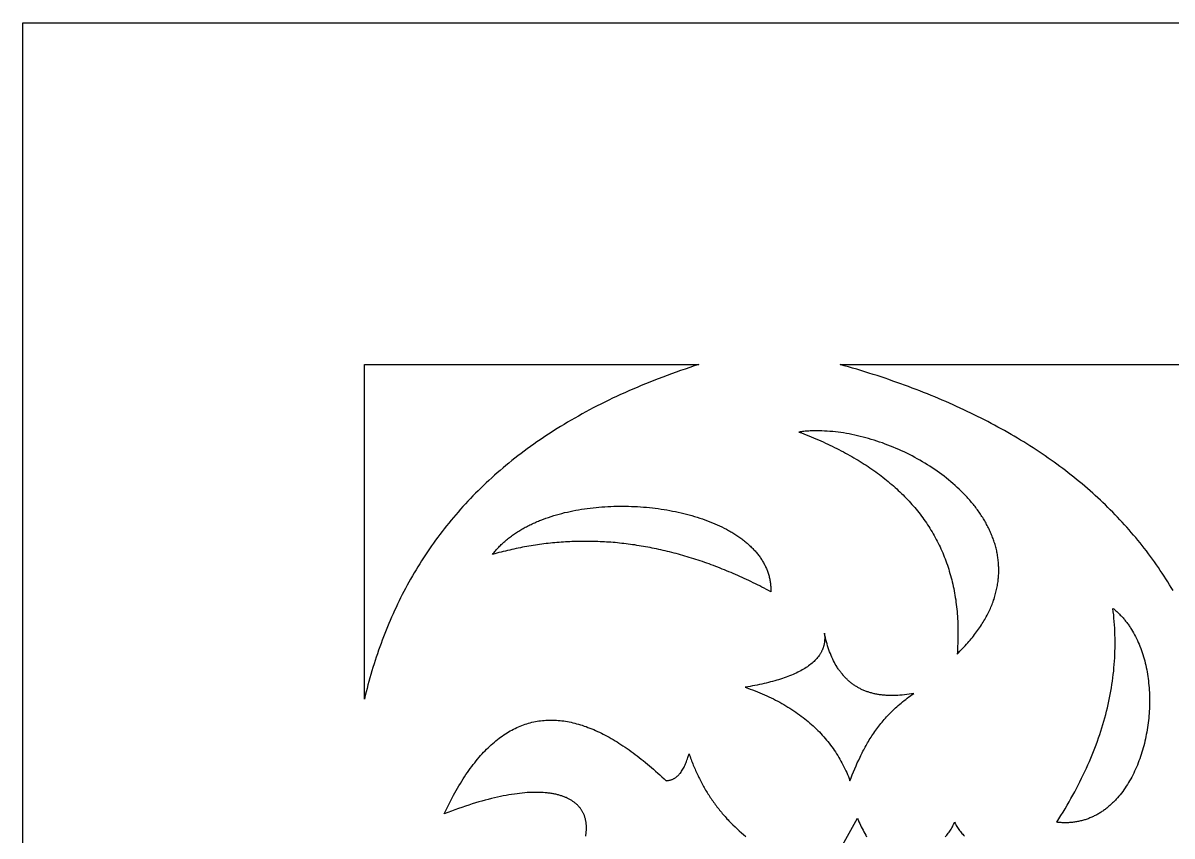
# Model space of a CAD drawing. Extents: x -4113 to -3113, y 1469 to 2469.
# Drawn here: x -4113 to -3911.1, y 2326.2 to 2469.1 of the extents above; entities that cross this region are included whole.
import ezdxf

# ---------------------------------------------------------------- set-up
doc = ezdxf.new("R2010")
doc.units = 0
doc.layers.add('PLAN_1', color=18, linetype='CONTINUOUS')

msp = doc.modelspace()

# ---------------------------------------------------------------- linework, layer by layer
at = {"layer": 'PLAN_1'}
for points in [[(-4113.04, 2469.07), (-3113.04, 2469.07), (-3113.04, 1469.07), (-4113.04, 1469.07)], [(-4053.04, 2409.07), (-3994.25, 2409.07), (-3995.07, 2408.81), (-3995.88, 2408.54), (-3996.69, 2408.27), (-3997.48, 2407.99), (-3998.28, 2407.71), (-3999.06, 2407.43), (-3999.84, 2407.15), (-4000.62, 2406.86), (-4001.39, 2406.57), (-4002.15, 2406.27), (-4002.9, 2405.97), (-4003.65, 2405.67), (-4004.39, 2405.36), (-4005.13, 2405.05), (-4005.86, 2404.74), (-4006.58, 2404.43), (-4007.3, 2404.11), (-4008.01, 2403.78), (-4008.72, 2403.46), (-4009.42, 2403.13), (-4010.11, 2402.8), (-4010.8, 2402.46), (-4011.48, 2402.12), (-4012.15, 2401.78), (-4012.82, 2401.43), (-4013.48, 2401.08), (-4014.14, 2400.73), (-4014.79, 2400.38), (-4015.44, 2400.02), (-4016.08, 2399.66), (-4016.71, 2399.29), (-4017.34, 2398.92), (-4017.96, 2398.55), (-4018.57, 2398.18), (-4019.18, 2397.8), (-4019.79, 2397.42), (-4020.38, 2397.03), (-4020.98, 2396.65), (-4021.56, 2396.26), (-4022.14, 2395.86), (-4022.72, 2395.47), (-4023.29, 2395.07), (-4023.85, 2394.66), (-4024.41, 2394.26), (-4024.96, 2393.85), (-4025.51, 2393.44), (-4026.05, 2393.02), (-4026.58, 2392.61), (-4027.11, 2392.18), (-4027.64, 2391.76), (-4028.16, 2391.33), (-4028.67, 2390.9), (-4029.18, 2390.47), (-4029.68, 2390.04), (-4030.18, 2389.6), (-4030.67, 2389.15), (-4031.16, 2388.71), (-4031.64, 2388.26), (-4032.11, 2387.81), (-4032.58, 2387.36), (-4033.05, 2386.9), (-4033.51, 2386.44), (-4033.96, 2385.98), (-4034.41, 2385.52), (-4034.85, 2385.05), (-4035.29, 2384.58), (-4035.72, 2384.1), (-4036.15, 2383.63), (-4036.57, 2383.15), (-4036.99, 2382.67), (-4037.4, 2382.18), (-4037.81, 2381.7), (-4038.21, 2381.21), (-4038.61, 2380.71), (-4039, 2380.22), (-4039.39, 2379.72), (-4039.77, 2379.22), (-4040.15, 2378.71), (-4040.52, 2378.21), (-4040.89, 2377.7), (-4041.25, 2377.19), (-4041.61, 2376.67), (-4041.96, 2376.15), (-4042.31, 2375.63), (-4042.65, 2375.11), (-4042.99, 2374.59), (-4043.32, 2374.06), (-4043.65, 2373.53), (-4043.97, 2373), (-4044.29, 2372.46), (-4044.6, 2371.92), (-4044.91, 2371.38), (-4045.22, 2370.84), (-4045.51, 2370.29), (-4045.81, 2369.74), (-4046.1, 2369.19), (-4046.39, 2368.64), (-4046.67, 2368.08), (-4046.94, 2367.53), (-4047.21, 2366.97), (-4047.48, 2366.4), (-4047.74, 2365.84), (-4048, 2365.27), (-4048.25, 2364.7), (-4048.5, 2364.12), (-4048.75, 2363.55), (-4048.99, 2362.97), (-4049.22, 2362.39), (-4049.46, 2361.81), (-4049.68, 2361.22), (-4049.9, 2360.64), (-4050.12, 2360.05), (-4050.34, 2359.45), (-4050.55, 2358.86), (-4050.75, 2358.26), (-4050.95, 2357.66), (-4051.15, 2357.06), (-4051.34, 2356.46), (-4051.53, 2355.85), (-4051.71, 2355.24), (-4051.89, 2354.63), (-4052.07, 2354.02), (-4052.24, 2353.4), (-4052.41, 2352.79), (-4052.57, 2352.17), (-4052.73, 2351.55), (-4052.89, 2350.92), (-4053.04, 2350.3)], [(-3948.87, 2358.2), (-3948.63, 2358.44), (-3948.38, 2358.69), (-3948.14, 2358.93), (-3947.91, 2359.18), (-3947.68, 2359.42), (-3947.45, 2359.66), (-3947.23, 2359.91), (-3947.01, 2360.15), (-3946.8, 2360.4), (-3946.59, 2360.64), (-3946.39, 2360.88), (-3946.19, 2361.13), (-3946, 2361.37), (-3945.81, 2361.62), (-3945.63, 2361.86), (-3945.45, 2362.1), (-3945.27, 2362.34), (-3945.1, 2362.59), (-3944.93, 2362.83), (-3944.77, 2363.07), (-3944.61, 2363.32), (-3944.46, 2363.56), (-3944.31, 2363.8), (-3944.16, 2364.04), (-3944.02, 2364.28), (-3943.88, 2364.52), (-3943.75, 2364.76), (-3943.62, 2365.01), (-3943.5, 2365.25), (-3943.38, 2365.49), (-3943.26, 2365.73), (-3943.15, 2365.97), (-3943.04, 2366.21), (-3942.94, 2366.45), (-3942.84, 2366.68), (-3942.74, 2366.92), (-3942.65, 2367.16), (-3942.56, 2367.4), (-3942.48, 2367.64), (-3942.39, 2367.87), (-3942.32, 2368.11), (-3942.25, 2368.35), (-3942.18, 2368.58), (-3942.11, 2368.82), (-3942.05, 2369.05), (-3941.99, 2369.29), (-3941.94, 2369.52), (-3941.89, 2369.76), (-3941.84, 2369.99), (-3941.8, 2370.23), (-3941.76, 2370.46), (-3941.72, 2370.69), (-3941.69, 2370.92), (-3941.66, 2371.16), (-3941.64, 2371.39), (-3941.62, 2371.62), (-3941.6, 2371.85), (-3941.58, 2372.08), (-3941.57, 2372.31), (-3941.56, 2372.54), (-3941.56, 2372.76), (-3941.56, 2372.99), (-3941.56, 2373.22), (-3941.57, 2373.45), (-3941.58, 2373.67), (-3941.59, 2373.9), (-3941.6, 2374.12), (-3941.62, 2374.35), (-3941.64, 2374.57), (-3941.67, 2374.79), (-3941.7, 2375.02), (-3941.73, 2375.24), (-3941.76, 2375.46), (-3941.8, 2375.68), (-3941.84, 2375.9), (-3941.89, 2376.12), (-3941.93, 2376.34), (-3941.98, 2376.56), (-3942.04, 2376.78), (-3942.09, 2376.99), (-3942.15, 2377.21), (-3942.21, 2377.43), (-3942.28, 2377.64), (-3942.35, 2377.85), (-3942.42, 2378.07), (-3942.49, 2378.28), (-3942.57, 2378.49), (-3942.64, 2378.7), (-3942.73, 2378.92), (-3942.81, 2379.12), (-3942.9, 2379.33), (-3942.99, 2379.54), (-3943.08, 2379.75), (-3943.17, 2379.96), (-3943.27, 2380.16), (-3943.37, 2380.37), (-3943.47, 2380.57), (-3943.58, 2380.78), (-3943.69, 2380.98), (-3943.8, 2381.18), (-3943.91, 2381.38), (-3944.02, 2381.58), (-3944.14, 2381.78), (-3944.26, 2381.98), (-3944.38, 2382.18), (-3944.51, 2382.37), (-3944.64, 2382.57), (-3944.77, 2382.77), (-3944.9, 2382.96), (-3945.03, 2383.15), (-3945.17, 2383.34), (-3945.31, 2383.54), (-3945.45, 2383.73), (-3945.59, 2383.92), (-3945.73, 2384.1), (-3945.88, 2384.29), (-3946.03, 2384.48), (-3946.18, 2384.66), (-3946.34, 2384.85), (-3946.49, 2385.03), (-3946.65, 2385.21), (-3946.81, 2385.4), (-3946.97, 2385.58), (-3947.13, 2385.76), (-3947.3, 2385.94), (-3947.46, 2386.11), (-3947.63, 2386.29), (-3947.8, 2386.46), (-3947.98, 2386.64), (-3948.15, 2386.81), (-3948.33, 2386.98), (-3948.51, 2387.15), (-3948.87, 2387.49), (-3949.23, 2387.83), (-3949.61, 2388.16), (-3949.99, 2388.48), (-3950.38, 2388.8), (-3950.77, 2389.12), (-3951.17, 2389.43), (-3951.57, 2389.74), (-3951.98, 2390.04), (-3952.4, 2390.33), (-3952.82, 2390.62), (-3953.24, 2390.91), (-3953.68, 2391.19), (-3954.11, 2391.47), (-3954.55, 2391.74), (-3954.99, 2392), (-3955.44, 2392.26), (-3955.89, 2392.51), (-3956.34, 2392.76), (-3956.8, 2393), (-3957.26, 2393.24), (-3957.73, 2393.47), (-3958.19, 2393.7), (-3958.66, 2393.92), (-3959.14, 2394.13), (-3959.61, 2394.34), (-3960.09, 2394.54), (-3960.57, 2394.73), (-3961.05, 2394.92), (-3961.53, 2395.1), (-3962.01, 2395.28), (-3962.5, 2395.45), (-3962.98, 2395.61), (-3963.47, 2395.77), (-3963.96, 2395.92), (-3964.45, 2396.06), (-3964.93, 2396.2), (-3965.42, 2396.33), (-3965.91, 2396.45), (-3966.4, 2396.56), (-3966.88, 2396.67), (-3967.37, 2396.77), (-3967.86, 2396.87), (-3968.34, 2396.96), (-3968.83, 2397.04), (-3969.31, 2397.11), (-3969.79, 2397.17), (-3970.27, 2397.23), (-3970.74, 2397.28), (-3971.22, 2397.32), (-3971.69, 2397.36), (-3972.16, 2397.38), (-3972.63, 2397.4), (-3973.09, 2397.41), (-3973.56, 2397.42), (-3973.79, 2397.42), (-3974.01, 2397.41), (-3974.24, 2397.41), (-3974.47, 2397.4), (-3974.7, 2397.39), (-3974.92, 2397.38), (-3975.15, 2397.36), (-3975.37, 2397.35), (-3975.59, 2397.33), (-3975.81, 2397.31), (-3976.03, 2397.29), (-3976.25, 2397.27), (-3976.47, 2397.24), (-3976.69, 2397.21), (-3976.25, 2397.04), (-3975.81, 2396.88), (-3975.38, 2396.71), (-3974.95, 2396.53), (-3974.52, 2396.36), (-3974.1, 2396.18), (-3973.68, 2396), (-3973.26, 2395.82), (-3972.84, 2395.64), (-3972.43, 2395.46), (-3972.02, 2395.27), (-3971.62, 2395.08), (-3971.22, 2394.89), (-3970.82, 2394.7), (-3970.42, 2394.51), (-3970.03, 2394.31), (-3969.64, 2394.12), (-3969.25, 2393.92), (-3968.87, 2393.71), (-3968.49, 2393.51), (-3968.12, 2393.3), (-3967.74, 2393.1), (-3967.37, 2392.89), (-3967.01, 2392.67), (-3966.64, 2392.46), (-3966.28, 2392.24), (-3965.93, 2392.03), (-3965.57, 2391.81), (-3965.22, 2391.58), (-3964.88, 2391.36), (-3964.53, 2391.13), (-3964.19, 2390.91), (-3963.86, 2390.67), (-3963.52, 2390.44), (-3963.19, 2390.21), (-3962.87, 2389.97), (-3962.54, 2389.73), (-3962.22, 2389.49), (-3961.91, 2389.25), (-3961.6, 2389), (-3961.29, 2388.75), (-3960.98, 2388.5), (-3960.68, 2388.25), (-3960.38, 2388), (-3960.08, 2387.74), (-3959.79, 2387.48), (-3959.5, 2387.22), (-3959.22, 2386.96), (-3958.94, 2386.69), (-3958.66, 2386.43), (-3958.39, 2386.16), (-3958.12, 2385.89), (-3957.85, 2385.61), (-3957.59, 2385.34), (-3957.33, 2385.06), (-3957.07, 2384.78), (-3956.82, 2384.49), (-3956.57, 2384.21), (-3956.32, 2383.92), (-3956.08, 2383.63), (-3955.85, 2383.34), (-3955.61, 2383.04), (-3955.38, 2382.75), (-3955.15, 2382.45), (-3954.93, 2382.15), (-3954.71, 2381.84), (-3954.5, 2381.54), (-3954.29, 2381.23), (-3954.08, 2380.92), (-3953.87, 2380.61), (-3953.67, 2380.29), (-3953.48, 2379.97), (-3953.28, 2379.65), (-3953.09, 2379.33), (-3952.91, 2379.01), (-3952.73, 2378.68), (-3952.55, 2378.35), (-3952.38, 2378.02), (-3952.21, 2377.68), (-3952.04, 2377.35), (-3951.88, 2377.01), (-3951.72, 2376.66), (-3951.57, 2376.32), (-3951.42, 2375.97), (-3951.27, 2375.62), (-3951.13, 2375.27), (-3950.99, 2374.92), (-3950.86, 2374.56), (-3950.73, 2374.2), (-3950.6, 2373.84), (-3950.48, 2373.48), (-3950.36, 2373.11), (-3950.25, 2372.74), (-3950.14, 2372.37), (-3950.03, 2372), (-3949.93, 2371.62), (-3949.83, 2371.24), (-3949.74, 2370.86), (-3949.65, 2370.48), (-3949.56, 2370.09), (-3949.48, 2369.7), (-3949.4, 2369.31), (-3949.33, 2368.91), (-3949.26, 2368.52), (-3949.2, 2368.12), (-3949.13, 2367.72), (-3949.08, 2367.31), (-3949.03, 2366.9), (-3948.98, 2366.49), (-3948.93, 2366.08), (-3948.89, 2365.67), (-3948.86, 2365.25), (-3948.83, 2364.83), (-3948.8, 2364.4), (-3948.78, 2363.98), (-3948.76, 2363.55), (-3948.74, 2363.12), (-3948.73, 2362.68), (-3948.73, 2362.25), (-3948.73, 2361.81), (-3948.73, 2361.37), (-3948.74, 2360.92), (-3948.75, 2360.48), (-3948.77, 2360.03), (-3948.79, 2359.57), (-3948.81, 2359.12), (-3948.84, 2358.66)], [(-4030.52, 2375.71), (-4030.39, 2375.87), (-4030.26, 2376.04), (-4030.13, 2376.2), (-4030, 2376.36), (-4029.86, 2376.51), (-4029.73, 2376.67), (-4029.59, 2376.82), (-4029.44, 2376.98), (-4029.3, 2377.13), (-4029.15, 2377.28), (-4029, 2377.42), (-4028.85, 2377.57), (-4028.69, 2377.71), (-4028.53, 2377.86), (-4028.38, 2378), (-4028.21, 2378.14), (-4028.05, 2378.27), (-4027.88, 2378.41), (-4027.72, 2378.55), (-4027.55, 2378.68), (-4027.37, 2378.81), (-4027.2, 2378.94), (-4027.02, 2379.07), (-4026.85, 2379.19), (-4026.67, 2379.32), (-4026.48, 2379.44), (-4026.3, 2379.56), (-4026.11, 2379.68), (-4025.93, 2379.8), (-4025.74, 2379.91), (-4025.54, 2380.03), (-4025.35, 2380.14), (-4025.15, 2380.25), (-4024.96, 2380.36), (-4024.76, 2380.47), (-4024.56, 2380.58), (-4024.36, 2380.68), (-4024.15, 2380.79), (-4023.95, 2380.89), (-4023.74, 2380.99), (-4023.53, 2381.09), (-4023.32, 2381.18), (-4023.11, 2381.28), (-4022.89, 2381.37), (-4022.68, 2381.47), (-4022.46, 2381.56), (-4022.24, 2381.64), (-4022.02, 2381.73), (-4021.58, 2381.9), (-4021.13, 2382.07), (-4020.68, 2382.22), (-4020.22, 2382.38), (-4019.76, 2382.52), (-4019.29, 2382.66), (-4018.81, 2382.79), (-4018.34, 2382.92), (-4017.85, 2383.04), (-4017.37, 2383.15), (-4016.88, 2383.26), (-4016.39, 2383.36), (-4015.89, 2383.46), (-4015.39, 2383.55), (-4014.89, 2383.63), (-4014.38, 2383.71), (-4013.87, 2383.78), (-4013.36, 2383.85), (-4012.85, 2383.91), (-4012.34, 2383.96), (-4011.82, 2384.01), (-4011.3, 2384.05), (-4010.78, 2384.09), (-4010.26, 2384.12), (-4009.74, 2384.14), (-4009.22, 2384.16), (-4008.7, 2384.17), (-4008.17, 2384.18), (-4007.65, 2384.18), (-4007.12, 2384.18), (-4006.6, 2384.17), (-4006.08, 2384.15), (-4005.55, 2384.13), (-4005.03, 2384.1), (-4004.51, 2384.07), (-4003.99, 2384.03), (-4003.47, 2383.98), (-4002.95, 2383.93), (-4002.43, 2383.88), (-4001.92, 2383.82), (-4001.41, 2383.75), (-4000.9, 2383.68), (-4000.39, 2383.6), (-3999.88, 2383.52), (-3999.38, 2383.43), (-3998.88, 2383.33), (-3998.39, 2383.23), (-3997.89, 2383.13), (-3997.4, 2383.02), (-3996.92, 2382.9), (-3996.44, 2382.78), (-3995.96, 2382.65), (-3995.49, 2382.52), (-3995.02, 2382.38), (-3994.56, 2382.24), (-3994.1, 2382.09), (-3993.64, 2381.94), (-3993.19, 2381.78), (-3992.75, 2381.62), (-3992.31, 2381.45), (-3991.88, 2381.27), (-3991.46, 2381.09), (-3991.04, 2380.91), (-3990.63, 2380.72), (-3990.22, 2380.53), (-3989.82, 2380.33), (-3989.43, 2380.12), (-3989.04, 2379.91), (-3988.85, 2379.8), (-3988.67, 2379.7), (-3988.48, 2379.59), (-3988.3, 2379.48), (-3988.11, 2379.36), (-3987.93, 2379.25), (-3987.76, 2379.14), (-3987.58, 2379.02), (-3987.41, 2378.9), (-3987.23, 2378.79), (-3987.06, 2378.67), (-3986.9, 2378.55), (-3986.73, 2378.42), (-3986.57, 2378.3), (-3986.41, 2378.18), (-3986.25, 2378.05), (-3986.09, 2377.92), (-3985.94, 2377.8), (-3985.78, 2377.67), (-3985.63, 2377.54), (-3985.49, 2377.41), (-3985.34, 2377.27), (-3985.2, 2377.14), (-3985.06, 2377), (-3984.92, 2376.87), (-3984.78, 2376.73), (-3984.65, 2376.59), (-3984.52, 2376.45), (-3984.39, 2376.31), (-3984.27, 2376.17), (-3984.14, 2376.02), (-3984.02, 2375.88), (-3983.91, 2375.73), (-3983.79, 2375.59), (-3983.68, 2375.44), (-3983.57, 2375.29), (-3983.46, 2375.14), (-3983.36, 2374.99), (-3983.26, 2374.83), (-3983.16, 2374.68), (-3983.06, 2374.52), (-3982.97, 2374.37), (-3982.88, 2374.21), (-3982.79, 2374.05), (-3982.71, 2373.89), (-3982.63, 2373.73), (-3982.55, 2373.57), (-3982.47, 2373.4), (-3982.4, 2373.24), (-3982.33, 2373.07), (-3982.26, 2372.91), (-3982.2, 2372.74), (-3982.14, 2372.57), (-3982.08, 2372.4), (-3982.03, 2372.23), (-3981.98, 2372.06), (-3981.93, 2371.88), (-3981.89, 2371.71), (-3981.85, 2371.53), (-3981.81, 2371.36), (-3981.78, 2371.18), (-3981.74, 2371), (-3981.72, 2370.82), (-3981.69, 2370.64), (-3981.67, 2370.45), (-3981.65, 2370.27), (-3981.64, 2370.09), (-3981.63, 2369.9), (-3981.62, 2369.71), (-3981.62, 2369.52), (-3981.62, 2369.34), (-3981.62, 2369.14), (-3982.01, 2369.35), (-3982.4, 2369.56), (-3982.79, 2369.76), (-3983.18, 2369.96), (-3983.57, 2370.16), (-3983.95, 2370.35), (-3984.34, 2370.55), (-3984.73, 2370.74), (-3985.12, 2370.92), (-3985.51, 2371.11), (-3985.89, 2371.29), (-3986.28, 2371.47), (-3986.67, 2371.65), (-3987.06, 2371.83), (-3987.44, 2372), (-3987.83, 2372.17), (-3988.22, 2372.34), (-3988.61, 2372.5), (-3988.99, 2372.67), (-3989.38, 2372.83), (-3989.77, 2372.99), (-3990.15, 2373.14), (-3990.54, 2373.3), (-3990.93, 2373.45), (-3991.31, 2373.6), (-3991.7, 2373.74), (-3992.08, 2373.89), (-3992.47, 2374.03), (-3992.86, 2374.17), (-3993.24, 2374.3), (-3993.63, 2374.44), (-3994.01, 2374.57), (-3994.4, 2374.7), (-3994.78, 2374.82), (-3995.17, 2374.95), (-3995.55, 2375.07), (-3995.94, 2375.19), (-3996.32, 2375.3), (-3996.71, 2375.42), (-3997.09, 2375.53), (-3997.48, 2375.64), (-3997.86, 2375.74), (-3998.25, 2375.85), (-3998.63, 2375.95), (-3999.02, 2376.05), (-3999.4, 2376.15), (-3999.78, 2376.24), (-4000.17, 2376.33), (-4000.55, 2376.42), (-4000.94, 2376.51), (-4001.32, 2376.59), (-4001.7, 2376.67), (-4002.09, 2376.75), (-4002.47, 2376.83), (-4002.85, 2376.91), (-4003.23, 2376.98), (-4003.62, 2377.05), (-4004, 2377.12), (-4004.38, 2377.18), (-4004.77, 2377.24), (-4005.15, 2377.3), (-4005.53, 2377.36), (-4005.91, 2377.41), (-4006.29, 2377.47), (-4006.68, 2377.52), (-4007.06, 2377.56), (-4007.44, 2377.61), (-4007.82, 2377.65), (-4008.2, 2377.69), (-4008.58, 2377.73), (-4008.97, 2377.77), (-4009.35, 2377.8), (-4009.73, 2377.83), (-4010.11, 2377.86), (-4010.49, 2377.88), (-4010.87, 2377.9), (-4011.25, 2377.93), (-4011.63, 2377.94), (-4012.01, 2377.96), (-4012.39, 2377.97), (-4012.77, 2377.98), (-4013.15, 2377.99), (-4013.53, 2378), (-4013.91, 2378), (-4014.29, 2378), (-4014.67, 2378), (-4015.05, 2378), (-4015.43, 2377.99), (-4015.81, 2377.98), (-4016.19, 2377.97), (-4016.57, 2377.95), (-4016.95, 2377.94), (-4017.33, 2377.92), (-4017.7, 2377.9), (-4018.08, 2377.87), (-4018.46, 2377.85), (-4018.84, 2377.82), (-4019.22, 2377.79), (-4019.6, 2377.75), (-4019.98, 2377.72), (-4020.35, 2377.68), (-4020.73, 2377.64), (-4021.11, 2377.6), (-4021.49, 2377.55), (-4021.86, 2377.5), (-4022.24, 2377.45), (-4022.62, 2377.4), (-4023, 2377.34), (-4023.37, 2377.28), (-4023.75, 2377.22), (-4024.13, 2377.16), (-4024.5, 2377.09), (-4024.88, 2377.03), (-4025.26, 2376.95), (-4025.63, 2376.88), (-4026.01, 2376.81), (-4026.39, 2376.73), (-4026.76, 2376.65), (-4027.14, 2376.57), (-4027.51, 2376.48), (-4027.89, 2376.39), (-4028.27, 2376.3), (-4028.64, 2376.21), (-4029.02, 2376.11), (-4029.39, 2376.02), (-4029.77, 2375.92), (-4030.14, 2375.81)], [(-3921.51, 2366.22), (-3921.37, 2366.12), (-3921.24, 2366.01), (-3921.1, 2365.89), (-3920.97, 2365.78), (-3920.84, 2365.66), (-3920.71, 2365.55), (-3920.58, 2365.43), (-3920.45, 2365.31), (-3920.33, 2365.18), (-3920.2, 2365.06), (-3920.08, 2364.93), (-3919.96, 2364.81), (-3919.84, 2364.68), (-3919.72, 2364.54), (-3919.61, 2364.41), (-3919.49, 2364.28), (-3919.38, 2364.14), (-3919.27, 2364), (-3919.16, 2363.86), (-3919.05, 2363.72), (-3918.94, 2363.58), (-3918.84, 2363.43), (-3918.73, 2363.29), (-3918.63, 2363.14), (-3918.53, 2362.99), (-3918.43, 2362.84), (-3918.33, 2362.69), (-3918.23, 2362.54), (-3918.04, 2362.23), (-3917.86, 2361.91), (-3917.68, 2361.59), (-3917.51, 2361.26), (-3917.35, 2360.93), (-3917.19, 2360.59), (-3917.04, 2360.25), (-3916.89, 2359.91), (-3916.75, 2359.56), (-3916.61, 2359.2), (-3916.48, 2358.84), (-3916.36, 2358.48), (-3916.24, 2358.11), (-3916.13, 2357.74), (-3916.02, 2357.37), (-3915.92, 2356.99), (-3915.82, 2356.61), (-3915.73, 2356.23), (-3915.65, 2355.84), (-3915.57, 2355.45), (-3915.5, 2355.06), (-3915.43, 2354.67), (-3915.37, 2354.27), (-3915.32, 2353.88), (-3915.27, 2353.48), (-3915.22, 2353.07), (-3915.18, 2352.67), (-3915.15, 2352.27), (-3915.12, 2351.86), (-3915.1, 2351.45), (-3915.08, 2351.04), (-3915.07, 2350.63), (-3915.07, 2350.22), (-3915.07, 2349.81), (-3915.07, 2349.4), (-3915.08, 2348.99), (-3915.1, 2348.58), (-3915.12, 2348.17), (-3915.14, 2347.76), (-3915.18, 2347.34), (-3915.21, 2346.93), (-3915.26, 2346.52), (-3915.31, 2346.11), (-3915.36, 2345.71), (-3915.42, 2345.3), (-3915.48, 2344.89), (-3915.55, 2344.49), (-3915.63, 2344.09), (-3915.71, 2343.69), (-3915.79, 2343.29), (-3915.88, 2342.89), (-3915.98, 2342.49), (-3916.08, 2342.1), (-3916.18, 2341.71), (-3916.29, 2341.32), (-3916.41, 2340.94), (-3916.53, 2340.56), (-3916.66, 2340.18), (-3916.79, 2339.8), (-3916.92, 2339.43), (-3917.07, 2339.06), (-3917.21, 2338.7), (-3917.36, 2338.34), (-3917.52, 2337.98), (-3917.68, 2337.63), (-3917.85, 2337.28), (-3918.02, 2336.93), (-3918.2, 2336.6), (-3918.38, 2336.26), (-3918.56, 2335.93), (-3918.75, 2335.61), (-3918.95, 2335.29), (-3919.15, 2334.97), (-3919.36, 2334.67), (-3919.57, 2334.36), (-3919.78, 2334.07), (-3920, 2333.78), (-3920.23, 2333.49), (-3920.46, 2333.21), (-3920.69, 2332.94), (-3920.81, 2332.81), (-3920.93, 2332.68), (-3921.05, 2332.55), (-3921.17, 2332.42), (-3921.3, 2332.29), (-3921.42, 2332.17), (-3921.55, 2332.04), (-3921.68, 2331.92), (-3921.8, 2331.8), (-3921.93, 2331.69), (-3922.06, 2331.57), (-3922.2, 2331.46), (-3922.33, 2331.34), (-3922.46, 2331.23), (-3922.6, 2331.13), (-3922.74, 2331.02), (-3922.87, 2330.91), (-3923.01, 2330.81), (-3923.15, 2330.71), (-3923.29, 2330.61), (-3923.43, 2330.52), (-3923.58, 2330.42), (-3923.72, 2330.33), (-3923.87, 2330.24), (-3924.02, 2330.15), (-3924.16, 2330.07), (-3924.31, 2329.98), (-3924.46, 2329.9), (-3924.61, 2329.82), (-3924.77, 2329.75), (-3924.92, 2329.67), (-3925.07, 2329.6), (-3925.23, 2329.53), (-3925.39, 2329.46), (-3925.55, 2329.4), (-3925.71, 2329.33), (-3925.87, 2329.27), (-3926.03, 2329.21), (-3926.19, 2329.16), (-3926.35, 2329.1), (-3926.52, 2329.05), (-3926.68, 2329), (-3926.85, 2328.96), (-3927.02, 2328.91), (-3927.19, 2328.87), (-3927.36, 2328.83), (-3927.53, 2328.8), (-3927.7, 2328.76), (-3927.88, 2328.73), (-3928.05, 2328.7), (-3928.23, 2328.67), (-3928.4, 2328.65), (-3928.58, 2328.63), (-3928.76, 2328.61), (-3928.94, 2328.6), (-3929.12, 2328.58), (-3929.3, 2328.57), (-3929.49, 2328.57), (-3929.67, 2328.56), (-3929.86, 2328.56), (-3930.04, 2328.56), (-3930.23, 2328.57), (-3930.42, 2328.57), (-3930.61, 2328.58), (-3930.8, 2328.59), (-3930.99, 2328.61), (-3931.19, 2328.63), (-3931.38, 2328.65), (-3931, 2329.25), (-3930.63, 2329.84), (-3930.26, 2330.44), (-3929.9, 2331.03), (-3929.55, 2331.63), (-3929.21, 2332.22), (-3928.87, 2332.82), (-3928.54, 2333.41), (-3928.22, 2334), (-3927.9, 2334.6), (-3927.59, 2335.19), (-3927.29, 2335.78), (-3927, 2336.37), (-3926.71, 2336.97), (-3926.43, 2337.56), (-3926.16, 2338.15), (-3925.89, 2338.74), (-3925.63, 2339.33), (-3925.38, 2339.92), (-3925.14, 2340.51), (-3924.9, 2341.1), (-3924.67, 2341.69), (-3924.45, 2342.28), (-3924.24, 2342.87), (-3924.03, 2343.46), (-3923.83, 2344.05), (-3923.63, 2344.64), (-3923.45, 2345.23), (-3923.27, 2345.82), (-3923.1, 2346.4), (-3922.93, 2346.99), (-3922.77, 2347.58), (-3922.62, 2348.16), (-3922.48, 2348.75), (-3922.34, 2349.34), (-3922.21, 2349.92), (-3922.09, 2350.51), (-3921.98, 2351.09), (-3921.87, 2351.68), (-3921.77, 2352.26), (-3921.68, 2352.85), (-3921.59, 2353.43), (-3921.51, 2354.02), (-3921.44, 2354.6), (-3921.37, 2355.18), (-3921.32, 2355.77), (-3921.27, 2356.35), (-3921.22, 2356.93), (-3921.19, 2357.52), (-3921.16, 2358.1), (-3921.14, 2358.68), (-3921.12, 2359.26), (-3921.12, 2359.84), (-3921.12, 2360.43), (-3921.12, 2361.01), (-3921.14, 2361.59), (-3921.16, 2362.17), (-3921.19, 2362.75), (-3921.22, 2363.33), (-3921.27, 2363.91), (-3921.32, 2364.49), (-3921.37, 2365.07), (-3921.44, 2365.64)], [(-3956.5, 2351.27), (-3956.92, 2351.2), (-3957.33, 2351.13), (-3957.74, 2351.07), (-3958.14, 2351.03), (-3958.54, 2350.99), (-3958.93, 2350.95), (-3959.31, 2350.93), (-3959.69, 2350.91), (-3960.07, 2350.9), (-3960.43, 2350.9), (-3960.79, 2350.91), (-3960.97, 2350.92), (-3961.15, 2350.92), (-3961.32, 2350.93), (-3961.5, 2350.95), (-3961.67, 2350.96), (-3961.84, 2350.98), (-3962.01, 2350.99), (-3962.18, 2351.01), (-3962.35, 2351.04), (-3962.51, 2351.06), (-3962.68, 2351.09), (-3962.84, 2351.11), (-3963, 2351.14), (-3963.16, 2351.17), (-3963.32, 2351.21), (-3963.48, 2351.24), (-3963.64, 2351.28), (-3963.79, 2351.32), (-3963.94, 2351.36), (-3964.09, 2351.4), (-3964.25, 2351.45), (-3964.39, 2351.5), (-3964.54, 2351.54), (-3964.69, 2351.59), (-3964.83, 2351.65), (-3964.98, 2351.7), (-3965.12, 2351.76), (-3965.26, 2351.81), (-3965.4, 2351.87), (-3965.54, 2351.94), (-3965.67, 2352), (-3965.81, 2352.06), (-3965.94, 2352.13), (-3966.08, 2352.2), (-3966.21, 2352.27), (-3966.34, 2352.34), (-3966.46, 2352.42), (-3966.59, 2352.5), (-3966.72, 2352.57), (-3966.84, 2352.65), (-3966.97, 2352.74), (-3967.09, 2352.82), (-3967.21, 2352.91), (-3967.33, 2352.99), (-3967.44, 2353.08), (-3967.56, 2353.17), (-3967.68, 2353.27), (-3967.79, 2353.36), (-3967.9, 2353.46), (-3968.01, 2353.56), (-3968.12, 2353.66), (-3968.23, 2353.76), (-3968.34, 2353.86), (-3968.45, 2353.97), (-3968.55, 2354.07), (-3968.65, 2354.18), (-3968.76, 2354.29), (-3968.86, 2354.41), (-3968.96, 2354.52), (-3969.05, 2354.64), (-3969.15, 2354.76), (-3969.25, 2354.88), (-3969.34, 2355), (-3969.43, 2355.12), (-3969.52, 2355.24), (-3969.61, 2355.37), (-3969.7, 2355.5), (-3969.79, 2355.63), (-3969.88, 2355.76), (-3969.96, 2355.9), (-3970.13, 2356.17), (-3970.29, 2356.45), (-3970.45, 2356.74), (-3970.6, 2357.03), (-3970.75, 2357.33), (-3970.89, 2357.64), (-3971.02, 2357.95), (-3971.16, 2358.27), (-3971.28, 2358.6), (-3971.4, 2358.93), (-3971.52, 2359.27), (-3971.63, 2359.62), (-3971.74, 2359.98), (-3971.84, 2360.34), (-3971.94, 2360.7), (-3972.03, 2361.08), (-3972.12, 2361.46), (-3972.2, 2361.85), (-3972.19, 2361.73), (-3972.17, 2361.62), (-3972.16, 2361.5), (-3972.16, 2361.39), (-3972.15, 2361.27), (-3972.15, 2361.16), (-3972.15, 2361.05), (-3972.15, 2360.94), (-3972.15, 2360.83), (-3972.16, 2360.72), (-3972.16, 2360.61), (-3972.17, 2360.5), (-3972.18, 2360.4), (-3972.2, 2360.29), (-3972.21, 2360.18), (-3972.23, 2360.08), (-3972.25, 2359.98), (-3972.27, 2359.87), (-3972.29, 2359.77), (-3972.32, 2359.67), (-3972.35, 2359.56), (-3972.38, 2359.46), (-3972.41, 2359.36), (-3972.44, 2359.26), (-3972.48, 2359.17), (-3972.52, 2359.07), (-3972.56, 2358.97), (-3972.6, 2358.87), (-3972.64, 2358.78), (-3972.69, 2358.68), (-3972.74, 2358.59), (-3972.79, 2358.49), (-3972.84, 2358.4), (-3972.89, 2358.31), (-3972.95, 2358.22), (-3973.01, 2358.12), (-3973.07, 2358.03), (-3973.13, 2357.94), (-3973.26, 2357.77), (-3973.4, 2357.59), (-3973.54, 2357.42), (-3973.69, 2357.25), (-3973.86, 2357.08), (-3974.02, 2356.92), (-3974.2, 2356.75), (-3974.38, 2356.59), (-3974.57, 2356.44), (-3974.77, 2356.28), (-3974.98, 2356.13), (-3975.19, 2355.98), (-3975.41, 2355.83), (-3975.64, 2355.69), (-3975.87, 2355.55), (-3976.12, 2355.41), (-3976.37, 2355.27), (-3976.62, 2355.14), (-3976.89, 2355), (-3977.16, 2354.87), (-3977.43, 2354.75), (-3977.72, 2354.62), (-3978.01, 2354.5), (-3978.31, 2354.38), (-3978.62, 2354.26), (-3978.93, 2354.14), (-3979.25, 2354.03), (-3979.57, 2353.92), (-3979.91, 2353.81), (-3980.25, 2353.7), (-3980.59, 2353.6), (-3980.94, 2353.5), (-3981.3, 2353.4), (-3981.67, 2353.3), (-3982.04, 2353.21), (-3982.42, 2353.11), (-3982.8, 2353.02), (-3983.19, 2352.93), (-3983.59, 2352.84), (-3984, 2352.76), (-3984.41, 2352.68), (-3984.82, 2352.6), (-3985.24, 2352.52), (-3985.67, 2352.44), (-3986.11, 2352.37), (-3985.67, 2352.21), (-3985.24, 2352.06), (-3984.81, 2351.9), (-3984.39, 2351.73), (-3983.97, 2351.57), (-3983.55, 2351.4), (-3983.14, 2351.22), (-3982.74, 2351.05), (-3982.34, 2350.87), (-3981.94, 2350.68), (-3981.56, 2350.5), (-3981.17, 2350.31), (-3980.79, 2350.11), (-3980.41, 2349.92), (-3980.04, 2349.72), (-3979.68, 2349.52), (-3979.32, 2349.31), (-3978.96, 2349.1), (-3978.61, 2348.89), (-3978.26, 2348.67), (-3977.92, 2348.45), (-3977.58, 2348.23), (-3977.25, 2348.01), (-3976.92, 2347.78), (-3976.6, 2347.54), (-3976.28, 2347.31), (-3975.96, 2347.07), (-3975.66, 2346.83), (-3975.35, 2346.58), (-3975.05, 2346.34), (-3974.76, 2346.08), (-3974.47, 2345.83), (-3974.18, 2345.57), (-3973.9, 2345.31), (-3973.63, 2345.04), (-3973.36, 2344.78), (-3973.09, 2344.51), (-3972.83, 2344.23), (-3972.57, 2343.95), (-3972.32, 2343.67), (-3972.07, 2343.39), (-3971.83, 2343.1), (-3971.6, 2342.81), (-3971.36, 2342.52), (-3971.14, 2342.22), (-3970.91, 2341.92), (-3970.69, 2341.61), (-3970.48, 2341.31), (-3970.27, 2341), (-3970.07, 2340.68), (-3969.87, 2340.37), (-3969.67, 2340.04), (-3969.49, 2339.72), (-3969.3, 2339.39), (-3969.12, 2339.06), (-3968.95, 2338.73), (-3968.77, 2338.4), (-3968.61, 2338.06), (-3968.45, 2337.71), (-3968.29, 2337.37), (-3968.14, 2337.02), (-3967.99, 2336.66), (-3967.85, 2336.31), (-3967.72, 2335.95), (-3967.51, 2336.47), (-3967.3, 2336.99), (-3967.09, 2337.51), (-3966.87, 2338.03), (-3966.65, 2338.55), (-3966.42, 2339.07), (-3966.18, 2339.58), (-3965.94, 2340.09), (-3965.82, 2340.35), (-3965.69, 2340.6), (-3965.56, 2340.85), (-3965.43, 2341.11), (-3965.3, 2341.36), (-3965.17, 2341.61), (-3965.03, 2341.86), (-3964.89, 2342.11), (-3964.75, 2342.36), (-3964.6, 2342.61), (-3964.46, 2342.86), (-3964.31, 2343.11), (-3964.15, 2343.35), (-3964, 2343.6), (-3963.84, 2343.84), (-3963.68, 2344.09), (-3963.51, 2344.33), (-3963.35, 2344.57), (-3963.17, 2344.81), (-3963, 2345.05), (-3962.82, 2345.29), (-3962.64, 2345.53), (-3962.46, 2345.76), (-3962.27, 2346), (-3962.08, 2346.23), (-3961.88, 2346.47), (-3961.68, 2346.7), (-3961.48, 2346.93), (-3961.27, 2347.16), (-3961.06, 2347.39), (-3960.85, 2347.62), (-3960.63, 2347.84), (-3960.4, 2348.07), (-3960.18, 2348.29), (-3959.95, 2348.51), (-3959.71, 2348.73), (-3959.47, 2348.95), (-3959.22, 2349.17), (-3958.97, 2349.39), (-3958.72, 2349.6), (-3958.46, 2349.82), (-3958.19, 2350.03), (-3957.92, 2350.24), (-3957.65, 2350.45), (-3957.37, 2350.66), (-3957.09, 2350.86), (-3956.8, 2351.07)]]:
    msp.add_lwpolyline(points, close=True, dxfattribs=at)
for points in [[(-3910.94, 2369.35), (-3911.25, 2369.87), (-3911.56, 2370.38), (-3911.88, 2370.89), (-3912.2, 2371.4), (-3912.52, 2371.9), (-3912.85, 2372.4), (-3913.18, 2372.9), (-3913.52, 2373.4), (-3913.86, 2373.89), (-3914.2, 2374.38), (-3914.55, 2374.87), (-3914.9, 2375.35), (-3915.26, 2375.83), (-3915.62, 2376.31), (-3915.99, 2376.78), (-3916.36, 2377.25), (-3916.73, 2377.72), (-3917.11, 2378.19), (-3917.49, 2378.65), (-3917.88, 2379.11), (-3918.27, 2379.57), (-3918.66, 2380.02), (-3919.06, 2380.47), (-3919.46, 2380.92), (-3919.87, 2381.36), (-3920.28, 2381.81), (-3920.7, 2382.25), (-3921.11, 2382.68), (-3921.54, 2383.12), (-3921.96, 2383.55), (-3922.39, 2383.97), (-3922.83, 2384.4), (-3923.27, 2384.82), (-3923.71, 2385.24), (-3924.16, 2385.65), (-3924.61, 2386.07), (-3925.06, 2386.48), (-3925.52, 2386.88), (-3925.99, 2387.29), (-3926.45, 2387.69), (-3926.92, 2388.09), (-3927.4, 2388.48), (-3927.88, 2388.87), (-3928.36, 2389.26), (-3928.85, 2389.65), (-3929.34, 2390.04), (-3929.83, 2390.42), (-3930.33, 2390.8), (-3930.83, 2391.17), (-3931.34, 2391.54), (-3931.85, 2391.91), (-3932.37, 2392.28), (-3932.88, 2392.64), (-3933.41, 2393.01), (-3933.93, 2393.36), (-3934.46, 2393.72), (-3935, 2394.07), (-3935.53, 2394.42), (-3936.08, 2394.77), (-3936.62, 2395.12), (-3937.17, 2395.46), (-3937.72, 2395.8), (-3938.28, 2396.13), (-3938.84, 2396.47), (-3939.41, 2396.8), (-3939.98, 2397.12), (-3940.55, 2397.45), (-3941.12, 2397.77), (-3941.7, 2398.09), (-3942.29, 2398.41), (-3942.88, 2398.72), (-3943.47, 2399.03), (-3944.06, 2399.34), (-3944.66, 2399.65), (-3945.27, 2399.95), (-3945.87, 2400.25), (-3946.48, 2400.55), (-3947.1, 2400.84), (-3947.71, 2401.13), (-3948.34, 2401.42), (-3948.96, 2401.71), (-3949.59, 2401.99), (-3950.22, 2402.28), (-3950.86, 2402.55), (-3951.5, 2402.83), (-3952.15, 2403.1), (-3952.79, 2403.37), (-3953.45, 2403.64), (-3954.1, 2403.91), (-3954.76, 2404.17), (-3955.42, 2404.43), (-3956.09, 2404.69), (-3956.76, 2404.94), (-3957.43, 2405.19), (-3958.11, 2405.44), (-3958.79, 2405.69), (-3959.48, 2405.93), (-3960.16, 2406.17), (-3960.86, 2406.41), (-3961.55, 2406.65), (-3962.25, 2406.88), (-3962.95, 2407.11), (-3963.66, 2407.34), (-3964.37, 2407.57), (-3965.09, 2407.79), (-3965.8, 2408.01), (-3966.52, 2408.23), (-3967.25, 2408.44), (-3967.98, 2408.65), (-3968.71, 2408.86), (-3969.44, 2409.07), (-3843.3, 2409.07)], [(-4014.15, 2326.2), (-4014.12, 2326.34), (-4014.1, 2326.49), (-4014.08, 2326.63), (-4014.07, 2326.78), (-4014.05, 2326.92), (-4014.04, 2327.06), (-4014.03, 2327.2), (-4014.02, 2327.34), (-4014.02, 2327.47), (-4014.02, 2327.61), (-4014.02, 2327.74), (-4014.02, 2327.88), (-4014.03, 2328.01), (-4014.03, 2328.14), (-4014.04, 2328.27), (-4014.06, 2328.4), (-4014.07, 2328.52), (-4014.09, 2328.65), (-4014.11, 2328.77), (-4014.13, 2328.9), (-4014.16, 2329.02), (-4014.18, 2329.14), (-4014.21, 2329.26), (-4014.24, 2329.37), (-4014.28, 2329.49), (-4014.31, 2329.61), (-4014.35, 2329.72), (-4014.39, 2329.83), (-4014.44, 2329.94), (-4014.48, 2330.05), (-4014.53, 2330.16), (-4014.58, 2330.27), (-4014.64, 2330.37), (-4014.69, 2330.48), (-4014.75, 2330.58), (-4014.81, 2330.68), (-4014.87, 2330.78), (-4014.94, 2330.88), (-4015, 2330.97), (-4015.07, 2331.07), (-4015.14, 2331.16), (-4015.22, 2331.26), (-4015.29, 2331.35), (-4015.37, 2331.44), (-4015.45, 2331.53), (-4015.54, 2331.61), (-4015.62, 2331.7), (-4015.71, 2331.78), (-4015.8, 2331.86), (-4015.89, 2331.94), (-4015.99, 2332.02), (-4016.09, 2332.1), (-4016.19, 2332.18), (-4016.29, 2332.25), (-4016.39, 2332.32), (-4016.5, 2332.4), (-4016.61, 2332.47), (-4016.72, 2332.53), (-4016.83, 2332.6), (-4016.95, 2332.67), (-4017.06, 2332.73), (-4017.18, 2332.79), (-4017.31, 2332.85), (-4017.43, 2332.91), (-4017.56, 2332.97), (-4017.69, 2333.02), (-4017.82, 2333.08), (-4017.95, 2333.13), (-4018.09, 2333.18), (-4018.23, 2333.23), (-4018.37, 2333.28), (-4018.51, 2333.32), (-4018.65, 2333.37), (-4018.8, 2333.41), (-4018.95, 2333.45), (-4019.1, 2333.49), (-4019.25, 2333.52), (-4019.41, 2333.56), (-4019.57, 2333.59), (-4019.73, 2333.63), (-4019.89, 2333.66), (-4020.05, 2333.68), (-4020.22, 2333.71), (-4020.39, 2333.74), (-4020.56, 2333.76), (-4020.73, 2333.78), (-4020.91, 2333.8), (-4021.27, 2333.83), (-4021.63, 2333.86), (-4022.01, 2333.88), (-4022.39, 2333.89), (-4022.78, 2333.9), (-4023.18, 2333.9), (-4023.59, 2333.89), (-4024.01, 2333.87), (-4024.43, 2333.85), (-4024.87, 2333.81), (-4025.31, 2333.77), (-4025.76, 2333.72), (-4026.22, 2333.67), (-4026.69, 2333.61), (-4027.17, 2333.53), (-4027.65, 2333.46), (-4028.14, 2333.37), (-4028.65, 2333.27), (-4029.15, 2333.17), (-4029.67, 2333.06), (-4030.2, 2332.94), (-4030.73, 2332.81), (-4031.27, 2332.67), (-4031.82, 2332.53), (-4032.38, 2332.37), (-4032.95, 2332.21), (-4033.52, 2332.04), (-4034.1, 2331.86), (-4034.69, 2331.67), (-4035.29, 2331.48), (-4035.9, 2331.27), (-4036.51, 2331.06), (-4037.13, 2330.83), (-4037.76, 2330.6), (-4038.4, 2330.36), (-4039.04, 2330.11), (-4038.81, 2330.6), (-4038.58, 2331.08), (-4038.34, 2331.56), (-4038.11, 2332.02), (-4037.87, 2332.48), (-4037.64, 2332.93), (-4037.4, 2333.38), (-4037.16, 2333.81), (-4036.91, 2334.24), (-4036.67, 2334.66), (-4036.43, 2335.07), (-4036.18, 2335.48), (-4035.94, 2335.87), (-4035.69, 2336.26), (-4035.44, 2336.65), (-4035.19, 2337.02), (-4034.94, 2337.39), (-4034.69, 2337.75), (-4034.43, 2338.1), (-4034.18, 2338.44), (-4033.92, 2338.78), (-4033.66, 2339.11), (-4033.4, 2339.43), (-4033.14, 2339.75), (-4032.88, 2340.06), (-4032.62, 2340.36), (-4032.36, 2340.65), (-4032.09, 2340.94), (-4031.82, 2341.22), (-4031.56, 2341.49), (-4031.29, 2341.75), (-4031.02, 2342.01), (-4030.75, 2342.26), (-4030.48, 2342.5), (-4030.2, 2342.73), (-4029.93, 2342.96), (-4029.65, 2343.18), (-4029.38, 2343.4), (-4029.1, 2343.6), (-4028.82, 2343.8), (-4028.54, 2344), (-4028.26, 2344.18), (-4027.97, 2344.36), (-4027.69, 2344.53), (-4027.4, 2344.7), (-4027.12, 2344.85), (-4026.83, 2345), (-4026.54, 2345.15), (-4026.25, 2345.29), (-4025.96, 2345.42), (-4025.67, 2345.54), (-4025.38, 2345.65), (-4025.08, 2345.76), (-4024.79, 2345.87), (-4024.49, 2345.96), (-4024.19, 2346.05), (-4023.89, 2346.13), (-4023.59, 2346.21), (-4023.29, 2346.28), (-4022.99, 2346.34), (-4022.69, 2346.4), (-4022.38, 2346.45), (-4022.08, 2346.49), (-4021.77, 2346.52), (-4021.46, 2346.55), (-4021.15, 2346.57), (-4020.84, 2346.59), (-4020.53, 2346.6), (-4020.22, 2346.6), (-4019.91, 2346.6), (-4019.59, 2346.59), (-4019.28, 2346.57), (-4018.96, 2346.55), (-4018.65, 2346.52), (-4018.33, 2346.49), (-4018.01, 2346.44), (-4017.69, 2346.39), (-4017.37, 2346.34), (-4017.04, 2346.28), (-4016.72, 2346.21), (-4016.39, 2346.14), (-4016.07, 2346.06), (-4015.74, 2345.97), (-4015.41, 2345.88), (-4015.08, 2345.78), (-4014.76, 2345.68), (-4014.42, 2345.56), (-4014.09, 2345.45), (-4013.76, 2345.32), (-4013.43, 2345.19), (-4013.09, 2345.06), (-4012.75, 2344.92), (-4012.42, 2344.77), (-4012.08, 2344.62), (-4011.74, 2344.46), (-4011.4, 2344.29), (-4011.06, 2344.12), (-4010.72, 2343.94), (-4010.37, 2343.76), (-4010.03, 2343.57), (-4009.69, 2343.37), (-4009.34, 2343.17), (-4008.99, 2342.97), (-4008.64, 2342.75), (-4008.3, 2342.54), (-4007.95, 2342.31), (-4007.6, 2342.08), (-4007.24, 2341.85), (-4006.89, 2341.6), (-4006.54, 2341.36), (-4006.18, 2341.1), (-4005.83, 2340.84), (-4005.47, 2340.58), (-4005.11, 2340.31), (-4004.76, 2340.03), (-4004.4, 2339.75), (-4004.04, 2339.47), (-4003.67, 2339.17), (-4003.31, 2338.88), (-4002.95, 2338.57), (-4002.59, 2338.26), (-4002.22, 2337.95), (-4001.86, 2337.63), (-4001.49, 2337.3), (-4001.12, 2336.97), (-4000.75, 2336.64), (-4000.38, 2336.3), (-4000.01, 2335.95), (-3999.91, 2335.96), (-3999.8, 2335.97), (-3999.69, 2335.98), (-3999.59, 2336), (-3999.49, 2336.02), (-3999.39, 2336.04), (-3999.3, 2336.06), (-3999.2, 2336.09), (-3999.11, 2336.12), (-3999.02, 2336.15), (-3998.93, 2336.19), (-3998.84, 2336.22), (-3998.75, 2336.26), (-3998.67, 2336.31), (-3998.58, 2336.35), (-3998.5, 2336.4), (-3998.42, 2336.45), (-3998.34, 2336.5), (-3998.27, 2336.56), (-3998.19, 2336.61), (-3998.12, 2336.67), (-3998.05, 2336.73), (-3997.98, 2336.79), (-3997.91, 2336.86), (-3997.84, 2336.93), (-3997.77, 2337), (-3997.71, 2337.07), (-3997.64, 2337.14), (-3997.58, 2337.21), (-3997.52, 2337.29), (-3997.4, 2337.45), (-3997.29, 2337.61), (-3997.18, 2337.78), (-3997.07, 2337.96), (-3996.97, 2338.15), (-3996.87, 2338.33), (-3996.77, 2338.53), (-3996.68, 2338.73), (-3996.6, 2338.93), (-3996.51, 2339.14), (-3996.43, 2339.35), (-3996.35, 2339.57), (-3996.27, 2339.79), (-3996.19, 2340.01), (-3996.12, 2340.23), (-3995.98, 2340.69), (-3995.89, 2340.43), (-3995.8, 2340.18), (-3995.71, 2339.93), (-3995.62, 2339.68), (-3995.53, 2339.43), (-3995.43, 2339.18), (-3995.34, 2338.93), (-3995.24, 2338.69), (-3995.14, 2338.44), (-3995.04, 2338.2), (-3994.94, 2337.96), (-3994.83, 2337.72), (-3994.73, 2337.48), (-3994.62, 2337.25), (-3994.51, 2337.01), (-3994.4, 2336.78), (-3994.29, 2336.54), (-3994.17, 2336.31), (-3994.05, 2336.08), (-3993.94, 2335.86), (-3993.82, 2335.63), (-3993.7, 2335.4), (-3993.57, 2335.18), (-3993.45, 2334.96), (-3993.32, 2334.74), (-3993.2, 2334.52), (-3993.07, 2334.3), (-3992.94, 2334.08), (-3992.8, 2333.86), (-3992.67, 2333.65), (-3992.53, 2333.44), (-3992.4, 2333.22), (-3992.26, 2333.01), (-3992.12, 2332.8), (-3991.97, 2332.6), (-3991.83, 2332.39), (-3991.68, 2332.19), (-3991.54, 2331.98), (-3991.39, 2331.78), (-3991.24, 2331.58), (-3991.09, 2331.38), (-3990.93, 2331.18), (-3990.78, 2330.98), (-3990.62, 2330.79), (-3990.46, 2330.59), (-3990.31, 2330.4), (-3990.14, 2330.21), (-3989.98, 2330.02), (-3989.82, 2329.83), (-3989.65, 2329.64), (-3989.48, 2329.45), (-3989.32, 2329.27), (-3989.14, 2329.09), (-3988.97, 2328.9), (-3988.8, 2328.72), (-3988.62, 2328.54), (-3988.27, 2328.19), (-3987.91, 2327.83), (-3987.54, 2327.49), (-3987.17, 2327.15), (-3986.79, 2326.81), (-3986.41, 2326.48), (-3986.01, 2326.16)], [(-3969.29, 2324.1), (-3967.83, 2326.74), (-3966.37, 2329.38), (-3966.31, 2329.22), (-3966.25, 2329.06), (-3966.13, 2328.75), (-3966, 2328.44), (-3965.86, 2328.14), (-3965.72, 2327.84), (-3965.58, 2327.54), (-3965.42, 2327.24), (-3965.27, 2326.95), (-3965.11, 2326.65), (-3964.94, 2326.36), (-3964.78, 2326.07)], [(-3950.99, 2326.07), (-3950.85, 2326.23), (-3950.7, 2326.4), (-3950.57, 2326.57), (-3950.43, 2326.74), (-3950.3, 2326.91), (-3950.17, 2327.09), (-3950.05, 2327.27), (-3949.93, 2327.46), (-3949.82, 2327.65), (-3949.71, 2327.84), (-3949.61, 2328.04), (-3949.51, 2328.24), (-3949.41, 2328.44), (-3949.32, 2328.65), (-3949.23, 2328.46), (-3949.13, 2328.27), (-3949.02, 2328.09), (-3948.91, 2327.91), (-3948.8, 2327.73), (-3948.68, 2327.55), (-3948.56, 2327.37), (-3948.44, 2327.2), (-3948.31, 2327.03), (-3948.18, 2326.86), (-3948.04, 2326.7), (-3947.9, 2326.53), (-3947.76, 2326.37), (-3947.61, 2326.21)]]:
    msp.add_lwpolyline(points, dxfattribs=at)

doc.saveas('drawing.dxf')
